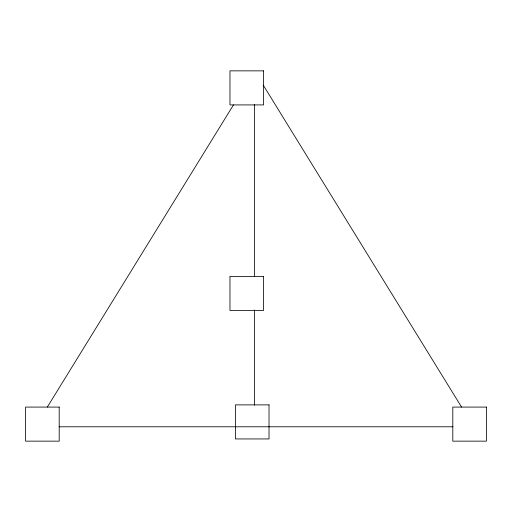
<?xml version="1.0" encoding="UTF-8"?>
<svg xmlns="http://www.w3.org/2000/svg" width="512" height="512" viewBox="0 0 512 512"><rect width="100%" height="100%" fill="white"/><g stroke="black" fill="none" stroke-linecap="round" stroke-linejoin="round"><path stroke-width="0.77" d="M47.341 407.053L233.485 104.883M59.104 426.784L452.986 426.784M263.251 85.146L461.555 407.053M254.451 104.448L254.451 276.416M254.451 310.01L254.451 405.19M263.571 70.854L229.971 70.854L229.971 104.915L263.571 104.915L263.571 70.854M263.571 276.384L229.971 276.384L229.971 310.445L263.571 310.445L263.571 276.384M269.024 404.877L235.424 404.877L235.424 438.938L269.024 438.938L269.024 404.877M59.2 407.085L25.6 407.085L25.6 441.146L59.2 441.146L59.2 407.085M486.4 407.085L452.8 407.085L452.8 441.146L486.4 441.146L486.4 407.085"/></g></svg>
